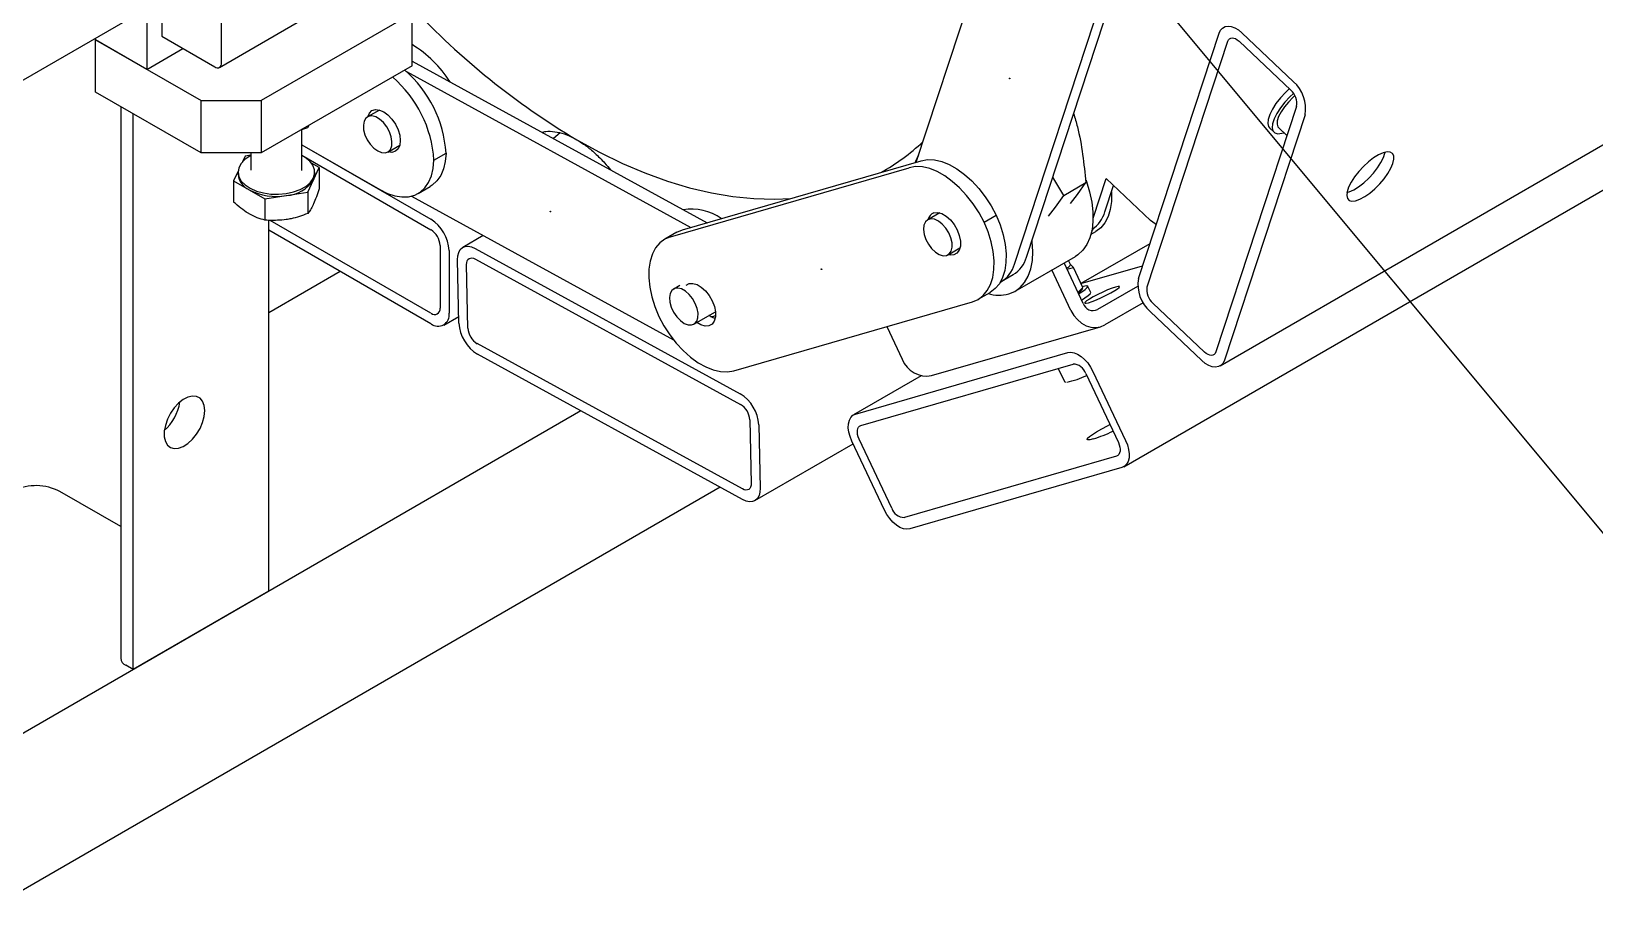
# Model space of a CAD drawing. Header units: millimetres. Extents: x 0 to 11880, y 0 to 8400.
# Drawn here: x 5998.7 to 6365.5, y 932.3 to 1139.2 of the extents above; entities that cross this region are included whole.
import ezdxf

# ---------------------------------------------------------------- set-up
doc = ezdxf.new("R2010")
doc.units = ezdxf.units.MM
doc.header["$LTSCALE"] = 20
doc.layers.add('ANNOTAZIONI', color=7, linetype='Continuous')
doc.styles.get("Standard").update_dxf_attribs({"font": 'arial.ttf'})
doc.dimstyles.new('SLDDIMSTYLE1', dxfattribs={"dimtxt": 0.18, "dimasz": 20.32, "dimexe": 0, "dimexo": 0.0625, "dimgap": 0, "dimtad": 0, "dimtih": 1, "dimtoh": 1, "dimdec": 0, "dimrnd": 1e-09, "dimzin": 0, "dimdsep": 46, "dimtxsty": 'Standard', "dimblk1": 'DOT', "dimblk2": 'DOT', "dimsah": 1, "dimcen": 0.09, "dimadec": 0, "dimazin": 0, "dimtfac": 20.32, "dimtdec": 0, "dimtofl": 0, "dimtmove": 0, "dimatfit": 3, "dimldrblk": 'DOT', "dimfxl": 1, "dimfrac": 2, "dimtolj": 1, "dimtzin": 0, "dimarcsym": 0})
doc.dimstyles.new('SLDDIMSTYLE2', dxfattribs={"dimtxt": 0.18, "dimasz": 66.04, "dimexe": 0, "dimexo": 0.0625, "dimgap": 0, "dimtad": 0, "dimtih": 1, "dimtoh": 1, "dimdec": 0, "dimrnd": 1e-09, "dimzin": 0, "dimdsep": 46, "dimtxsty": 'Standard', "dimsah": 1, "dimcen": 0.09, "dimadec": 0, "dimazin": 0, "dimtfac": 66.04, "dimtdec": 0, "dimtofl": 0, "dimtmove": 0, "dimatfit": 3, "dimfxl": 1, "dimfrac": 2, "dimtolj": 1, "dimtzin": 0, "dimarcsym": 0})

# ---------------------------------------------------------------- blocks, each defined once
blk = doc.blocks.new('_Dot')
at = {"color": 0, "linetype": 'ByBlock', "lineweight": -2}
blk.add_line((-0.5, 0), (-1, 0), dxfattribs=at)
at = {"color": 0, "linetype": 'ByBlock', "const_width": 0.5}
blk.add_lwpolyline([(-0.25, 0, 1), (0.25, 0, 1)], format="xyb", close=True, dxfattribs=at)

msp = doc.modelspace()

# ---------------------------------------------------------------- linework, layer by layer
at = {"color": 7, "linetype": 'Continuous', "lineweight": 25}
for p, q in [((6277.6, 1060.69), (6546.3, 1215.81)), ((6255.03, 1037.06), (6523.73, 1192.18)), ((5402.57, 784.71), (6081.21, 1176.48)), ((6206.32, 1108.47), (6224.47, 1163.67)), ((6043.33, 1131.7), (6043.33, 1154.61)), ((6229.37, 1084.58), (6250.66, 1149.29)), ((6232.2, 1086.22), (6253.49, 1150.93)), ((6025.79, 1144.49), (6025.79, 1130.23)), ((6029.33, 1146.53), (6029.33, 1137.99)), ((6042.87, 1130.7), (6061.11, 1141.22)), ((6088.02, 1143.3), (6052.66, 1122.89)), ((6088.02, 1131.05), (6088.02, 1143.3)), ((6013.77, 1137.17), (6013.77, 1137.55)), ((6025.79, 1130.23), (6013.77, 1137.17)), ((6013.77, 1137.17), (6038.52, 1122.89)), ((6013.77, 1124.92), (6013.77, 1137.17)), ((6029.33, 1137.99), (6041.77, 1130.81)), ((6258.43, 1081.18), (6277.36, 1138.71)), ((6282.69, 1138.81), (6294.82, 1127.34)), ((6025.79, 1130.23), (6034.28, 1135.13)), ((6260.46, 1079.27), (6279.38, 1136.8)), ((6282.05, 1136.85), (6294.17, 1125.38)), ((6088.02, 1131.05), (6052.66, 1110.64)), ((6088.02, 1132.18), (6157.23, 1094.28)), ((6086.71, 1129.71), (6153.43, 1093.18)), ((6038.52, 1110.64), (6013.77, 1124.92)), ((6038.52, 1110.64), (6038.52, 1122.89)), ((6038.52, 1122.89), (6052.66, 1122.89)), ((6052.66, 1122.89), (6052.66, 1110.64)), ((6019.67, 1121.52), (6019.67, 992.16)), ((6022.61, 989.5), (6022.61, 1119.82)), ((6080.39, 1120.7), (6077.58, 1119.08)), ((6295.55, 1121.51), (6276.62, 1063.98)), ((6297.57, 1119.59), (6278.64, 1062.07)), ((6062.2, 1116.13), (6063.55, 1116.6)), ((6062.2, 1106.63), (6062.2, 1116.13)), ((6063.55, 1116.6), (6063.92, 1117.14)), ((6063.55, 1116.92), (6063.55, 1116.6)), ((6122.75, 1115.31), (6121.23, 1113.99)), ((6289.17, 1116.51), (6290.25, 1115.49)), ((6291.28, 1116.58), (6293.3, 1114.67)), ((6062.2, 1112.56), (6092.47, 1095.08)), ((6062.2, 1112.56), (6080.45, 1102.03)), ((6082.33, 1110.85), (6085.14, 1112.47)), ((6052.66, 1110.64), (6038.52, 1110.64)), ((6048.85, 1109.9), (6048.23, 1108.56)), ((6050.2, 1110.1), (6048.85, 1109.9)), ((6050.2, 1110.64), (6050.2, 1106.63)), ((6062.2, 1110.11), (6092.47, 1092.63)), ((6066.24, 1107.21), (6064.42, 1108.25)), ((6093.17, 1108.97), (6096, 1110.6)), ((6151.48, 1092.61), (6207.47, 1108.81)), ((6047.21, 1106.35), (6046.16, 1104.1)), ((6046.16, 1104.1), (6046.16, 1099.12)), ((6046.16, 1104.1), (6049.84, 1101.98)), ((6047.2, 1106.14), (6047.2, 1105.65)), ((6062.2, 1106.55), (6062.2, 1106.63)), ((6063.55, 1101.41), (6064.89, 1104.31)), ((6064.89, 1104.31), (6066.24, 1107.21)), ((6065.2, 1105.65), (6065.2, 1106.14)), ((6066.24, 1107.21), (6066.24, 1102.23)), ((6148.66, 1090.98), (6204.64, 1107.17)), ((6240.93, 1100.69), (6238.36, 1104.95)), ((6247.81, 1095.36), (6250.87, 1104.67)), ((6250.87, 1104.67), (6261.31, 1094.8)), ((6049.84, 1101.98), (6053.51, 1099.86)), ((6053.51, 1099.86), (6058.53, 1100.63)), ((6058.53, 1100.63), (6063.55, 1101.41)), ((6063.55, 1101.41), (6063.55, 1096.43)), ((6087.86, 1100.5), (6149.4, 1066.8)), ((6089.45, 1101.14), (6092.28, 1102.77)), ((6240.93, 1100.69), (6246.09, 1103.67)), ((6250.58, 1096.83), (6252.62, 1103.02)), ((6053.51, 1099.86), (6053.51, 1094.88)), ((6054.43, 1007.87), (6054.43, 1094.82)), ((6092.47, 1073.04), (6054.73, 1094.82)), ((6211.82, 1096.58), (6209.02, 1094.97)), ((6222.24, 1094.4), (6225.07, 1096.03)), ((6092.47, 1070.59), (6054.43, 1092.55)), ((6104.74, 1091.25), (6099.94, 1088.47)), ((6150.12, 1092.04), (6147.3, 1090.4)), ((6247.33, 1091.6), (6248.44, 1092.24)), ((6094.59, 1088.96), (6094.59, 1074.26)), ((6096.72, 1087.73), (6096.72, 1073.04)), ((6102.83, 1088.24), (6165.03, 1054.17)), ((6102.88, 1085.76), (6165.09, 1051.69)), ((6213.77, 1086.74), (6216.57, 1088.36)), ((6229.52, 1078.23), (6243.67, 1086.39)), ((6261.12, 1089.35), (6244.96, 1080.02)), ((6071.2, 1082.86), (6054.43, 1073.18)), ((6099.02, 1070.72), (6098.69, 1085.6)), ((6101.14, 1069.56), (6100.81, 1084.44)), ((6226.24, 1080.46), (6229.07, 1082.1)), ((6242.62, 1073.73), (6238.15, 1083.21)), ((6245.45, 1075.37), (6240.98, 1084.84)), ((6241.68, 1083.35), (6243.17, 1083.79)), ((6242.47, 1084.5), (6242.03, 1085.44)), ((6245.41, 1079.05), (6243.17, 1083.79)), ((6244.96, 1080.01), (6259.42, 1084.19)), ((6150.83, 1079.54), (6149.41, 1078.72)), ((6244.23, 1077.95), (6245.41, 1079.05)), ((6245.15, 1078.52), (6245.38, 1078.84)), ((6245.3, 1078.9), (6245.41, 1079.05)), ((6247.24, 1077.92), (6246.56, 1079.35)), ((6258.25, 1079.33), (6248.85, 1073.9)), ((6163.51, 1059.55), (6219.49, 1075.74)), ((6220.85, 1076.32), (6223.68, 1077.95)), ((6259.55, 1075.5), (6250.54, 1070.3)), ((6273.96, 1063.93), (6261.83, 1075.4)), ((6095.47, 1070.29), (6098.99, 1072.32)), ((6154.16, 1070.5), (6159.2, 1073.4)), ((6273.31, 1061.97), (6261.19, 1073.44)), ((6199.42, 1069.93), (6203.03, 1062.28)), ((6209.93, 1058.42), (6249.52, 1069.87)), ((6165.52, 1031.85), (6103.32, 1065.92)), ((6192.07, 1049.42), (6241.84, 1063.82)), ((6165.58, 1029.37), (6103.37, 1063.44)), ((6193.35, 1046.73), (6243.12, 1061.12)), ((6239.62, 1060.11), (6241.01, 1057.17)), ((6207.47, 1058.38), (6191.62, 1049.23)), ((6246.09, 1058.92), (6253.73, 1042.75)), ((6247.78, 1059.41), (6255.42, 1043.24)), ((6127.65, 1050.14), (5430.05, 647.42)), ((6167.26, 1048.05), (6167.59, 1033.17)), ((6169.38, 1046.89), (6169.71, 1032.01)), ((6168.47, 1029.14), (6191.51, 1042.44)), ((6198.86, 1026.89), (6191.23, 1043.05)), ((6200.56, 1027.38), (6192.92, 1043.54)), ((6253.3, 1039.57), (6203.53, 1025.17)), ((6254.58, 1036.87), (6204.8, 1022.48)), ((6160.32, 1032.25), (5442.21, 617.7)), ((6019.67, 1023.04), (6005.43, 1031.26)), ((6054.43, 1007.87), (6022.61, 989.5)), ((6022.61, 989.5), (6020.84, 990.52))]:
    msp.add_line(p, q, dxfattribs=at)
at = {"color": 7, "linetype": 'Continuous', "lineweight": 25, "flags": 128}
for points in [[(6277.36, 1138.71), (6277.69, 1139.4), (6278.16, 1139.92), (6278.76, 1140.24), (6279.46, 1140.36), (6280.23, 1140.27), (6281.05, 1139.97), (6281.88, 1139.48), (6282.69, 1138.81)], [(6279.38, 1136.8), (6279.55, 1137.14), (6279.78, 1137.4), (6280.08, 1137.57), (6280.43, 1137.63), (6280.82, 1137.58), (6281.22, 1137.43), (6281.64, 1137.18), (6282.05, 1136.85)], [(6228.16, 1128.15), (6228.17, 1128.17), (6228.19, 1128.18), (6228.22, 1128.17), (6228.25, 1128.15), (6228.27, 1128.13), (6228.29, 1128.09), (6228.3, 1128.06), (6228.29, 1128.03), (6228.28, 1128.01), (6228.26, 1128), (6228.23, 1128), (6228.2, 1128.02), (6228.18, 1128.05), (6228.16, 1128.09), (6228.15, 1128.12), (6228.16, 1128.15)], [(6293.84, 1125.69), (6292.92, 1124.82), (6291.74, 1123.55), (6290.71, 1122.22), (6289.86, 1120.9), (6289.23, 1119.64), (6288.86, 1118.51), (6288.76, 1117.56), (6288.93, 1116.83), (6289.17, 1116.51)], [(6294.83, 1124.59), (6293.99, 1123.8), (6292.82, 1122.53), (6291.78, 1121.2), (6290.93, 1119.88), (6290.31, 1118.62), (6289.93, 1117.49), (6289.83, 1116.54), (6290.01, 1115.81), (6290.45, 1115.34), (6291.15, 1115.14), (6292.05, 1115.24), (6292.55, 1115.38)], [(6295.13, 1124.09), (6294.66, 1123.66), (6293.61, 1122.57), (6292.67, 1121.42), (6291.9, 1120.26), (6291.34, 1119.16), (6291.02, 1118.17), (6290.95, 1117.36), (6291.14, 1116.75), (6291.28, 1116.58)], [(6079.96, 1111.09), (6080.87, 1110.71), (6081.7, 1110.64), (6082.41, 1110.9), (6082.94, 1111.46), (6083.25, 1112.28), (6083.31, 1113.3), (6083.12, 1114.44), (6082.7, 1115.62), (6082.08, 1116.75), (6081.3, 1117.75), (6080.42, 1118.54), (6079.5, 1119.07), (6078.62, 1119.3), (6077.84, 1119.2), (6077.22, 1118.79), (6076.79, 1118.09), (6076.61, 1117.17), (6076.67, 1116.08), (6076.98, 1114.9), (6077.51, 1113.74), (6078.21, 1112.66), (6079.05, 1111.75), (6079.96, 1111.09)], [(6077.61, 1119.1), (6077.62, 1119.11), (6078.01, 1119.97), (6078.62, 1120.55), (6079.43, 1120.79), (6080.37, 1120.7), (6081.37, 1120.27)], [(6081.37, 1120.27), (6082.38, 1119.54), (6083.32, 1118.55), (6084.12, 1117.37), (6084.74, 1116.08), (6085.13, 1114.78), (6085.26, 1113.54), (6085.13, 1112.45), (6084.74, 1111.59), (6084.12, 1111.02), (6083.32, 1110.77), (6082.38, 1110.86), (6082.36, 1110.87)], [(6126.7, 1113.71), (6132.04, 1110.78), (6137.37, 1108.19), (6142.67, 1105.94), (6147.93, 1104.03), (6153.12, 1102.47), (6158.25, 1101.26), (6163.29, 1100.41), (6168.23, 1099.92), (6173.05, 1099.8), (6176.88, 1099.96)], [(6050.2, 1110.02), (6049.94, 1109.88), (6048.77, 1109.07), (6047.9, 1108.15), (6047.37, 1107.15), (6047.2, 1106.1), (6047.4, 1105.05), (6047.96, 1104.05), (6048.86, 1103.14), (6050.05, 1102.35), (6051.5, 1101.71), (6053.15, 1101.26), (6054.91, 1101), (6056.73, 1100.96), (6058.53, 1101.12)], [(6058.53, 1101.12), (6060.23, 1101.5), (6061.77, 1102.06), (6063.08, 1102.79), (6064.11, 1103.66), (6064.81, 1104.63), (6065.16, 1105.66), (6065.15, 1106.71), (6064.76, 1107.74), (6064.03, 1108.7), (6062.98, 1109.56), (6062.2, 1110.02)], [(6080.45, 1102.03), (6082.23, 1101.14), (6083.97, 1100.57), (6085.65, 1100.31), (6087.22, 1100.37), (6088.66, 1100.75), (6089.94, 1101.45), (6091.03, 1102.45), (6091.92, 1103.73), (6092.58, 1105.26), (6093, 1107.02), (6093.17, 1108.97)], [(6096, 1110.6), (6095.83, 1108.65), (6095.41, 1106.9), (6094.75, 1105.36), (6093.86, 1104.08), (6092.77, 1103.09), (6092.28, 1102.77)], [(6207.47, 1108.81), (6208.97, 1109.06), (6210.59, 1108.99), (6212.29, 1108.6), (6214.06, 1107.89), (6215.84, 1106.89), (6217.61, 1105.61), (6219.33, 1104.07), (6220.97, 1102.3), (6222.49, 1100.35), (6223.87, 1098.25), (6225.07, 1096.03)], [(6318.16, 1108.18), (6318.38, 1109.16), (6318.34, 1109.96), (6318.05, 1110.52), (6317.52, 1110.84), (6316.76, 1110.88), (6315.83, 1110.66), (6314.75, 1110.18), (6313.59, 1109.46), (6312.39, 1108.54), (6311.21, 1107.46), (6310.11, 1106.27), (6309.14, 1105.02), (6308.34, 1103.78), (6307.76, 1102.6), (6307.41, 1101.54), (6307.31, 1100.65), (6307.48, 1099.97), (6307.89, 1099.52), (6308.54, 1099.34), (6309.39, 1099.43), (6310.4, 1099.78), (6311.53, 1100.39), (6312.72, 1101.21), (6313.91, 1102.22), (6315.06, 1103.36), (6316.1, 1104.59), (6316.99, 1105.84), (6317.69, 1107.05), (6318.16, 1108.18)], [(6307.37, 1101.34), (6307.86, 1101.49), (6308.94, 1101.97), (6310.1, 1102.69), (6311.3, 1103.61), (6312.47, 1104.69), (6313.57, 1105.88), (6314.55, 1107.13), (6315.34, 1108.37), (6315.93, 1109.54), (6316.28, 1110.6), (6316.32, 1110.81)], [(6065.2, 1105.65), (6065.12, 1104.97), (6064.89, 1104.31)], [(6222.24, 1094.4), (6221.04, 1096.61), (6219.66, 1098.72), (6218.14, 1100.67), (6216.5, 1102.43), (6214.78, 1103.97), (6213.01, 1105.26), (6211.23, 1106.26), (6209.47, 1106.97), (6207.76, 1107.36), (6206.14, 1107.43), (6204.64, 1107.17)], [(6246.14, 1104.22), (6246.23, 1103.95), (6246.98, 1101.51), (6247.5, 1099.12), (6247.77, 1096.8), (6247.78, 1094.61), (6247.55, 1092.58), (6247.07, 1090.75), (6246.34, 1089.16), (6245.4, 1087.82), (6244.24, 1086.76), (6243.67, 1086.39)], [(6237.37, 1095.79), (6239.01, 1097.94), (6240.93, 1100.69)], [(6242.53, 1098.77), (6244.17, 1100.92), (6246.09, 1103.67)], [(6252.13, 1101.54), (6252.15, 1101.3), (6252.12, 1099.25), (6251.84, 1097.38), (6251.32, 1095.71), (6250.57, 1094.27), (6249.6, 1093.11), (6248.44, 1092.24)], [(6120.47, 1097.01), (6120.5, 1096.99), (6120.53, 1096.96), (6120.54, 1096.92), (6120.55, 1096.89), (6120.54, 1096.86), (6120.53, 1096.84), (6120.51, 1096.84), (6120.48, 1096.84), (6120.45, 1096.87), (6120.43, 1096.9), (6120.41, 1096.93), (6120.41, 1096.97), (6120.41, 1096.99), (6120.43, 1097.01), (6120.45, 1097.02), (6120.47, 1097.01)], [(6213.41, 1086.59), (6214.06, 1086.95), (6214.51, 1087.61), (6214.73, 1088.51), (6214.71, 1089.58), (6214.43, 1090.75), (6213.94, 1091.92), (6213.25, 1093.01), (6212.42, 1093.95), (6211.52, 1094.65), (6210.61, 1095.08), (6209.76, 1095.19), (6209.03, 1094.97), (6208.47, 1094.46), (6208.13, 1093.67), (6208.04, 1092.68), (6208.19, 1091.55), (6208.57, 1090.37), (6209.17, 1089.22), (6209.93, 1088.2), (6210.8, 1087.37), (6211.72, 1086.8), (6212.61, 1086.54), (6213.41, 1086.59)], [(6210.47, 1096.61), (6211.36, 1096.67), (6212.34, 1096.4), (6213.36, 1095.8), (6214.33, 1094.92), (6215.21, 1093.82), (6215.92, 1092.57), (6216.42, 1091.26), (6216.67, 1089.98), (6216.66, 1088.81), (6216.38, 1087.84), (6215.87, 1087.13), (6215.14, 1086.73), (6214.26, 1086.67), (6213.8, 1086.76)], [(6219.49, 1075.74), (6220.84, 1076.31), (6222.01, 1077.19), (6222.99, 1078.35), (6223.74, 1079.78), (6224.26, 1081.45), (6224.54, 1083.33), (6224.56, 1085.37), (6224.34, 1087.55), (6223.87, 1089.8), (6223.17, 1092.1), (6222.24, 1094.4)], [(6225.07, 1096.03), (6226, 1093.74), (6226.7, 1091.44), (6227.17, 1089.18), (6227.39, 1087.01), (6227.37, 1084.96), (6227.09, 1083.09), (6226.57, 1081.42), (6225.82, 1079.98), (6224.84, 1078.82), (6223.68, 1077.95)], [(6262.59, 1093.81), (6262.33, 1093.98), (6261.31, 1094.8)], [(6148.66, 1090.98), (6147.31, 1090.41), (6146.14, 1089.53), (6145.16, 1088.37), (6144.41, 1086.94), (6143.89, 1085.27), (6143.61, 1083.39), (6143.59, 1081.35), (6143.81, 1079.17), (6144.28, 1076.92), (6144.98, 1074.62), (6145.91, 1072.32)], [(6150.12, 1092.04), (6150.14, 1092.04), (6151.48, 1092.61)], [(6228.01, 1077.59), (6229.44, 1078.18), (6230.7, 1079.09), (6231.75, 1080.29), (6232.59, 1081.76), (6233.2, 1083.48), (6233.56, 1085.41), (6233.67, 1087.53), (6233.52, 1089.78), (6233.48, 1090.12)], [(6247.49, 1092.29), (6247.74, 1092.64), (6248, 1093.06)], [(6098.69, 1085.6), (6098.75, 1086.52), (6098.98, 1087.32), (6099.35, 1087.97), (6099.86, 1088.43), (6100.49, 1088.69), (6101.21, 1088.75), (6102, 1088.6), (6102.83, 1088.24)], [(6100.81, 1084.44), (6100.84, 1084.9), (6100.96, 1085.3), (6101.14, 1085.62), (6101.4, 1085.85), (6101.71, 1085.99), (6102.07, 1086.01), (6102.47, 1085.94), (6102.88, 1085.76)], [(6184.03, 1083.45), (6184.06, 1083.45), (6184.08, 1083.43), (6184.11, 1083.41), (6184.13, 1083.38), (6184.14, 1083.34), (6184.14, 1083.31), (6184.14, 1083.28), (6184.12, 1083.27), (6184.09, 1083.27), (6184.06, 1083.28), (6184.04, 1083.31), (6184.02, 1083.34), (6184.01, 1083.38), (6184, 1083.41), (6184.01, 1083.44), (6184.03, 1083.45)], [(6151.88, 1070.68), (6152.78, 1070.33), (6153.61, 1070.3), (6154.3, 1070.59), (6154.81, 1071.17), (6155.09, 1072.01), (6155.13, 1073.04), (6154.92, 1074.19), (6154.48, 1075.37), (6153.84, 1076.5), (6153.05, 1077.48), (6152.16, 1078.25), (6151.25, 1078.75), (6150.37, 1078.94), (6149.6, 1078.82), (6149, 1078.38), (6148.6, 1077.66), (6148.43, 1076.71), (6148.52, 1075.61), (6148.85, 1074.44), (6149.39, 1073.27), (6150.12, 1072.21), (6150.97, 1071.32), (6151.88, 1070.68)], [(6152.37, 1079.66), (6153.01, 1079.99), (6153.89, 1080.05), (6154.88, 1079.78), (6155.89, 1079.18), (6156.87, 1078.3), (6157.74, 1077.2), (6158.45, 1075.95), (6158.95, 1074.64), (6159.2, 1073.36), (6159.19, 1072.19), (6158.92, 1071.22), (6158.4, 1070.51), (6157.68, 1070.11), (6156.79, 1070.05), (6155.81, 1070.32), (6154.84, 1070.89)], [(6244.41, 1077.57), (6245.2, 1078.07), (6245.98, 1078.62), (6246.44, 1079.05), (6246.57, 1079.33), (6246.36, 1079.45), (6245.83, 1079.41), (6245.24, 1079.27)], [(6246.73, 1075.53), (6247.57, 1075.81), (6248.61, 1076.21), (6249.75, 1076.72), (6250.9, 1077.27), (6251.98, 1077.83), (6252.88, 1078.35), (6253.55, 1078.79), (6253.92, 1079.12), (6253.96, 1079.31), (6253.68, 1079.33), (6253.09, 1079.2), (6252.25, 1078.92), (6251.21, 1078.51), (6250.07, 1078.01), (6248.92, 1077.46), (6247.84, 1076.89), (6246.94, 1076.37), (6246.27, 1075.93), (6245.9, 1075.6), (6245.86, 1075.42), (6246.14, 1075.39), (6246.73, 1075.53)], [(6245.09, 1076.13), (6245.88, 1076.63), (6246.66, 1077.18), (6247.12, 1077.61), (6247.25, 1077.89), (6247.24, 1077.92)], [(6145.91, 1072.32), (6147.11, 1070.11), (6148.49, 1068), (6150.01, 1066.05), (6151.65, 1064.29), (6153.37, 1062.75), (6155.14, 1061.46), (6156.92, 1060.46), (6158.68, 1059.75), (6160.39, 1059.36), (6162.01, 1059.29), (6163.51, 1059.55)], [(6159.12, 1071.78), (6158.64, 1071.96), (6157.67, 1072.52)], [(6242.62, 1073.73), (6243.3, 1072.56), (6244.14, 1071.55), (6245.11, 1070.72), (6246.17, 1070.13), (6247.29, 1069.78), (6248.42, 1069.69), (6249.52, 1069.87), (6250.54, 1070.3)], [(6241.84, 1063.82), (6242.56, 1063.9), (6243.34, 1063.78), (6244.16, 1063.45), (6244.99, 1062.93), (6245.8, 1062.24), (6246.55, 1061.4), (6247.22, 1060.44), (6247.78, 1059.41)], [(6276.62, 1063.98), (6276.46, 1063.63), (6276.22, 1063.37), (6275.92, 1063.21), (6275.57, 1063.15), (6275.19, 1063.2), (6274.78, 1063.35), (6274.36, 1063.59), (6273.96, 1063.93)], [(6278.64, 1062.07), (6278.31, 1061.38), (6277.84, 1060.86), (6277.24, 1060.53), (6276.55, 1060.41), (6275.77, 1060.51), (6274.96, 1060.8), (6274.12, 1061.3), (6273.31, 1061.97)], [(6039.41, 1050.23), (6039.28, 1051.43), (6038.9, 1052.41), (6038.29, 1053.13), (6037.48, 1053.54), (6036.52, 1053.63), (6035.46, 1053.38), (6034.36, 1052.82), (6033.26, 1051.96), (6032.25, 1050.87), (6031.36, 1049.59), (6030.65, 1048.2), (6030.15, 1046.77), (6029.89, 1045.38), (6029.89, 1044.1), (6030.15, 1043), (6030.65, 1042.14), (6031.36, 1041.57), (6032.25, 1041.32), (6033.26, 1041.4), (6034.36, 1041.81), (6035.46, 1042.52), (6036.52, 1043.5), (6037.48, 1044.7), (6038.29, 1046.04), (6038.9, 1047.46), (6039.28, 1048.88), (6039.41, 1050.23)], [(6191.23, 1043.05), (6190.79, 1044.12), (6190.51, 1045.19), (6190.38, 1046.21), (6190.42, 1047.15), (6190.62, 1047.97), (6190.97, 1048.64), (6191.46, 1049.13), (6192.07, 1049.42)], [(6192.92, 1043.54), (6192.71, 1044.08), (6192.56, 1044.61), (6192.5, 1045.12), (6192.52, 1045.59), (6192.62, 1046), (6192.79, 1046.34), (6193.04, 1046.58), (6193.35, 1046.73)], [(6247.86, 1043.6), (6247.07, 1043.4), (6246.57, 1043.36), (6246.38, 1043.48), (6246.5, 1043.74), (6246.93, 1044.14), (6247.66, 1044.66), (6248.64, 1045.27), (6249.84, 1045.94), (6251.19, 1046.65), (6251.75, 1046.93)], [(6253.73, 1042.75), (6253.94, 1042.22), (6254.08, 1041.68), (6254.15, 1041.17), (6254.13, 1040.7), (6254.03, 1040.29), (6253.86, 1039.96), (6253.61, 1039.71), (6253.3, 1039.57)], [(6255.42, 1043.24), (6255.86, 1042.17), (6256.14, 1041.11), (6256.27, 1040.08), (6256.23, 1039.14), (6256.03, 1038.33), (6255.68, 1037.66), (6255.19, 1037.17), (6254.58, 1036.87)], [(6167.59, 1033.17), (6167.56, 1032.71), (6167.45, 1032.31), (6167.26, 1031.99), (6167, 1031.76), (6166.69, 1031.62), (6166.33, 1031.6), (6165.93, 1031.67), (6165.52, 1031.85)], [(6169.71, 1032.01), (6169.65, 1031.09), (6169.43, 1030.29), (6169.05, 1029.64), (6168.54, 1029.18), (6167.91, 1028.92), (6167.19, 1028.86), (6166.4, 1029.01), (6165.58, 1029.37)], [(6204.8, 1022.48), (6204.09, 1022.39), (6203.31, 1022.51), (6202.49, 1022.84), (6201.66, 1023.36), (6200.85, 1024.06), (6200.1, 1024.9), (6199.43, 1025.85), (6198.86, 1026.89)]]:
    msp.add_lwpolyline(points, dxfattribs=at)
at = {"color": 7, "linetype": 'Continuous', "lineweight": 25}
for centre, radius, start, end in [((6216.87, 1265.39), 176.46, 223.0976, 239.2698), ((6073.66, 1112.46), 27.6, 32.5084, 58.6566), ((6042.38, 1131.55), 0.961, 230.7967, 9.214), ((6067.8, 1108.7), 28.26, 3.8536, 49.0818), ((6064.97, 1107.07), 28.26, 3.8536, 49.0818), ((6289.27, 1121.01), 8.41, 350.3156, 48.7959), ((6291.4, 1122.21), 4.21, 350.3156, 48.7959), ((6174.47, 1148.8), 48.79, 298.8812, 313.2217), ((6215.43, 1105.26), 9.86, 150.4119, 161.3831), ((6051.72, 1106.12), 4.55, 185.8452, 245.4749), ((6058.04, 1108.84), 8.22, 273.4335, 326.5611), ((6056.18, 1114.25), 13.82, 242.6428, 279.7711), ((6153.54, 1085.27), 12.2, 54.8076, 98.8556), ((6243.74, 1098.77), 7.11, 302.728, 344.1668), ((6087.5, 1087.31), 9.22, 2.6055, 57.3945), ((6211.18, 1094.55), 2.18, 108.9225, 168.5439), ((6089.99, 1088.75), 4.61, 2.6055, 57.3945), ((6225.38, 1088.14), 7.08, 301.3955, 344.2217), ((6222.6, 1086.49), 7.04, 299.3575, 344.3017), ((6240.91, 1085.15), 1.7, 292.9128, 337.2672), ((6242.21, 1081.15), 3.94, 301.9932, 318.2161), ((6266.73, 1079.77), 8.41, 170.3156, 228.7959), ((6264.6, 1078.56), 4.21, 170.3156, 228.7959), ((6225.73, 1086.32), 9.03, 253.5926, 284.6224), ((6247.82, 1076.18), 2.5, 198.9613, 294.2159), ((6093.3, 1074.05), 1.31, 230.7967, 9.214), ((6094.13, 1072.62), 2.62, 230.7967, 9.214), ((6158.16, 1074.22), 1.98, 267.9749, 302.751), ((6108.22, 1071.27), 9.21, 183.4426, 238.2566), ((6105.74, 1069.83), 4.61, 183.4426, 238.2566), ((6208.83, 1064.54), 6.22, 201.262, 280.1637), ((6243.09, 1057.98), 3.14, 17.3222, 89.5272), ((6238.9, 1072.94), 16.25, 279.7035, 297.088), ((6160.18, 1046.34), 9.21, 3.4426, 58.2566), ((6162.66, 1047.77), 4.61, 3.4426, 58.2566), ((6236.1, 1080.74), 38.96, 287.5789, 294.8691), ((5999.75, 1020.21), 12.42, 62.7921, 114.5688), ((6203.56, 1028.31), 3.14, 197.3222, 269.5272), ((6021.6, 992.3), 1.94, 184.3833, 246.9369)]:
    msp.add_arc(centre, radius, start, end, dxfattribs=at)
msp.add_ellipse((6029.29, 1050.56), major_axis=(3, 6.06), ratio=0.529661, start_param=4.034766, end_param=5.238822, dxfattribs=at)
for points, knots in [([(6243.26, 1119.84), (6243.55, 1118.82), (6244.46, 1115.67), (6245.45, 1110.25), (6245.87, 1105.87), (6246.09, 1103.67)], [0, 0, 0, 0, 0.193101, 0.594861, 1, 1, 1, 1]), ([(6118.53, 1115.47), (6118.81, 1115.55), (6119.69, 1115.8), (6121.45, 1115.69), (6123.73, 1115.15), (6125.51, 1114.38), (6126.51, 1113.81), (6126.7, 1113.71)], [0, 0, 0, 0, 0.126622, 0.39884, 0.663974, 0.936733, 1, 1, 1, 1]), ([(6126.7, 1113.71), (6127.4, 1113.27), (6128.83, 1112.38), (6131.02, 1110.54), (6132.99, 1108.62), (6134.16, 1107.17), (6134.63, 1106.6)], [0, 0, 0, 0, 0.256096, 0.517953, 0.807095, 1, 1, 1, 1]), ([(6066.24, 1102.23), (6066.02, 1101.57), (6065.58, 1100.25), (6065.12, 1099.2), (6064.89, 1098.67)], [0, 0, 0, 0, 0.495458, 1, 1, 1, 1]), ([(6049.84, 1096.35), (6049.75, 1096.4), (6049.09, 1096.78), (6047.85, 1097.64), (6046.73, 1098.63), (6046.16, 1099.12)], [0, 0, 0, 0, 0.07009, 0.530784, 1, 1, 1, 1]), ([(6064.89, 1098.67), (6064.86, 1098.61), (6064.62, 1098.09), (6064.16, 1097.25), (6063.76, 1096.71), (6063.55, 1096.43)], [0, 0, 0, 0, 0.07009, 0.530784, 1, 1, 1, 1]), ([(6053.51, 1094.88), (6052.91, 1095.04), (6051.71, 1095.37), (6050.46, 1096.02), (6049.84, 1096.35)], [0, 0, 0, 0, 0.495458, 1, 1, 1, 1]), ([(6058.53, 1095), (6057.16, 1094.87), (6055.46, 1094.72), (6053.83, 1094.85), (6053.51, 1094.88)], [0, 0, 0, 0, 0.8036473, 1, 1, 1, 1]), ([(6063.55, 1096.43), (6062.26, 1095.96), (6060.6, 1095.36), (6058.9, 1095.06), (6058.53, 1095)], [0, 0, 0, 0, 0.779636, 1, 1, 1, 1]), ([(6242.42, 1084.55), (6242.43, 1084.54), (6242.6, 1084.46), (6242.9, 1084.11), (6243.17, 1083.79)], [0, 0, 0, 0, 0.070215, 1, 1, 1, 1]), ([(6241.03, 1057.2), (6241.06, 1057.13), (6241.12, 1056.98), (6241.24, 1056.94), (6241.31, 1056.92)], [0, 0, 0, 0, 0.433719, 1, 1, 1, 1])]:
    msp.add_open_spline(points, degree=3, knots=knots, dxfattribs=at)

# ---------------------------------------------------------------- leaders
at = {"layer": 'ANNOTAZIONI'}
for points, dimstyle in [([(6012.24, 1447.71), (6485.39, 879.84), (6612.39, 879.84)], 'SLDDIMSTYLE2'), ([(5642.91, 946.95), (6023.08, 564.65), (6148.08, 564.65)], 'SLDDIMSTYLE1')]:
    msp.add_leader(points, dimstyle=dimstyle, dxfattribs=at)

doc.saveas('drawing.dxf')
